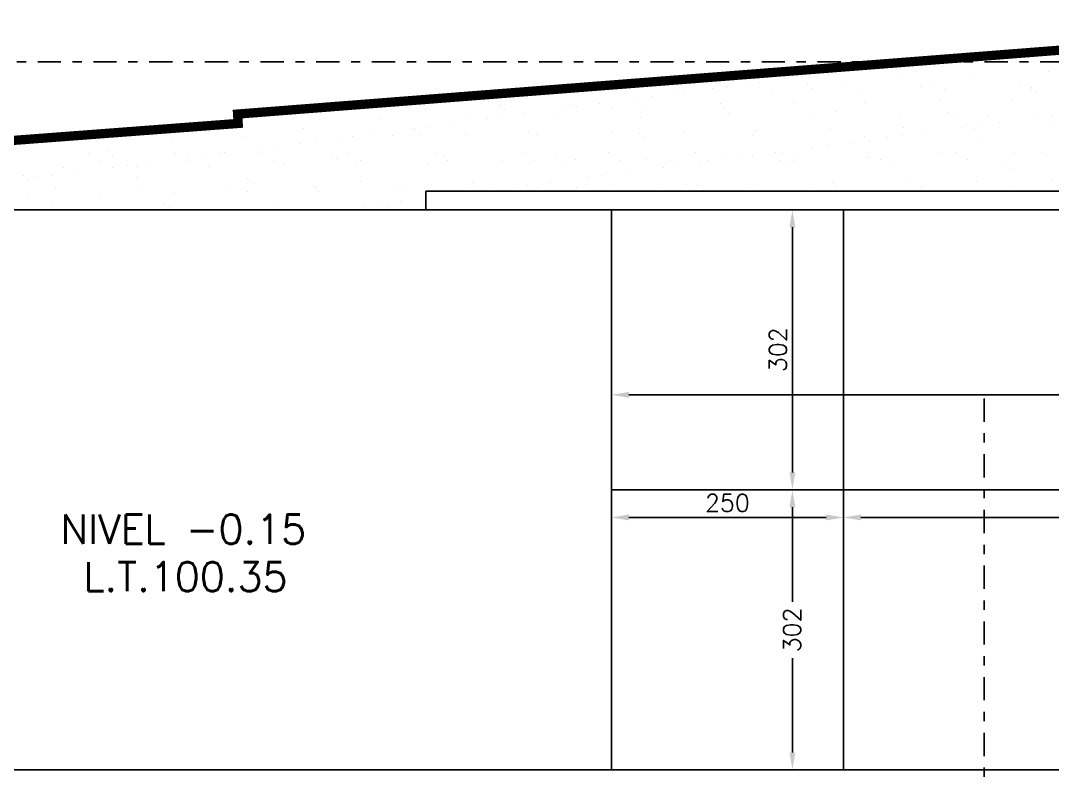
# Model space of a CAD drawing. Header units: millimetres. Extents: x 340 to 1003762, y 22 to 362022.
# Drawn here: x 369.77 to 380.89, y 90.63 to 98.79 of the extents above; entities that cross this region are included whole.
import ezdxf
from ezdxf.xclip import XClip

# ---------------------------------------------------------------- set-up
doc = ezdxf.new("R2010")
doc.units = ezdxf.units.MM
doc.header["$XCLIPFRAME"] = 0
doc.linetypes.add('LSBB_P_002 - PLANTA 1° NIVEL SALA DE VENTAS$0$000_ALTILLO PROPUESTA$0$HIDDEN', pattern=[0.375, 0.25, -0.125])
doc.linetypes.add('LSBB_P_002 - PLANTA 1° NIVEL SALA DE VENTAS$0$DASHDOT2', pattern=[0.5, 0.25, -0.125, 0, -0.125])
doc.layers.add('LSBB_P_002 - PLANTA 1° NIVEL SALA DE VENTAS$0$0.1', color=8, linetype='Continuous', lineweight=5)
for name, color, linetype in [('LSBB_P_002 - PLANTA 1° NIVEL SALA DE VENTAS$0$COTAS 125', 2, 'Continuous'), ('LSBB_P_002 - PLANTA 1° NIVEL SALA DE VENTAS$0$EJES', 8, 'LSBB_P_002 - PLANTA 1° NIVEL SALA DE VENTAS$0$DASHDOT2'), ('LSBB_P_002 - PLANTA 1° NIVEL SALA DE VENTAS$0$HATCH', 8, 'Continuous'), ('LSBB_P_002 - PLANTA 1° NIVEL SALA DE VENTAS$0$LETRERO', 2, 'Continuous'), ('LSBB_P_002 - PLANTA 1° NIVEL SALA DE VENTAS$0$MUROS', 5, 'Continuous'), ('LSBB_P_002 - PLANTA 1° NIVEL SALA DE VENTAS$0$PAVIMENTOS', 8, 'Continuous'), ('XREF', 7, 'Continuous')]:
    doc.layers.add(name, color=color, linetype=linetype)
doc.styles.add('LSBB_P_002 - PLANTA 1° NIVEL SALA DE VENTAS$0$1212_EXTERIORES OP8$0$STANDARD', font='txt')
doc.styles.add('LSBB_P_002 - PLANTA 1° NIVEL SALA DE VENTAS$0$ROMANS', font='romans')
doc.linetypes.add('LSBB_P_002 - PLANTA 1° NIVEL SALA DE VENTAS$0$1212_EXTERIORES OP8$0${ -E- }', pattern='A,4,-0.75,["E",LSBB_P_002 - PLANTA 1° NIVEL SALA DE VENTAS$0$1212_EXTERIORES OP8$0$STANDARD,S=0.15,R=0,X=-0.05,Y=-0.07],-0.75', length=5.5)
doc.dimstyles.new('LSBB_P_002 - PLANTA 1° NIVEL SALA DE VENTAS$0$DIMENSION-125', dxfattribs={"dimscale": 125, "dimtxt": 0.0015, "dimasz": 0.0015, "dimexe": 0.001, "dimexo": 0.0005, "dimgap": 0.0005, "dimtad": 1, "dimdec": 0, "dimlfac": 100, "dimzin": 0, "dimdsep": 46, "dimtxsty": 'LSBB_P_002 - PLANTA 1° NIVEL SALA DE VENTAS$0$ROMANS', "dimcen": 0.004, "dimclrd": 4, "dimclre": 8, "dimclrt": 3, "dimadec": 0, "dimazin": 0, "dimtfac": 1, "dimtdec": 0, "dimtix": 1, "dimtofl": 0, "dimtmove": 2, "dimatfit": 3, "dimfxl": 0, "dimtolj": 1, "dimtzin": 0, "dimarcsym": 0})

# ---------------------------------------------------------------- blocks, each defined once
blk = doc.blocks.new('*X45')
at = {"color": 0}
for p, q in [((518.299, 113.158), (518.299, 113.158)), ((516.772, 113.086), (516.772, 113.086)), ((516.928, 113.106), (516.928, 113.106)), ((517.136, 113.134), (517.136, 113.134)), ((517.172, 113.138), (517.172, 113.138)), ((518.777, 113.056), (518.777, 113.056)), ((514.733, 112.935), (514.733, 112.935)), ((514.979, 112.932), (514.979, 112.932)), ((515.604, 112.992), (515.604, 112.992)), ((515.667, 112.937), (515.667, 112.937)), ((515.965, 112.979), (515.965, 112.979)), ((516.121, 113), (516.121, 113)), ((516.365, 113.032), (516.365, 113.032)), ((516.414, 113.021), (516.414, 113.021)), ((516.602, 112.938), (516.602, 112.938)), ((517.2, 113.031), (517.2, 113.031)), ((517.536, 112.94), (517.536, 112.94)), ((517.967, 113.027), (517.967, 113.027)), ((518.47, 112.942), (518.47, 112.942)), ((513.925, 112.853), (513.925, 112.853)), ((514.75, 112.819), (514.75, 112.819)), ((514.86, 112.854), (514.86, 112.854)), ((515.157, 112.873), (515.157, 112.873)), ((515.313, 112.893), (515.313, 112.893)), ((515.557, 112.926), (515.557, 112.926)), ((515.794, 112.856), (515.794, 112.856)), ((516.179, 112.921), (516.179, 112.921)), ((516.234, 112.871), (516.234, 112.871)), ((516.728, 112.858), (516.728, 112.858)), ((517.397, 112.895), (517.397, 112.895)), ((517.662, 112.86), (517.662, 112.86)), ((518.597, 112.861), (518.597, 112.861)), ((518.598, 112.884), (518.598, 112.884)), ((518.653, 112.834), (518.653, 112.834)), ((513.942, 112.713), (513.942, 112.713)), ((514.35, 112.767), (514.35, 112.767)), ((514.506, 112.787), (514.506, 112.787)), ((515.242, 112.714), (515.242, 112.714)), ((516.028, 112.724), (516.028, 112.724)), ((516.795, 112.72), (516.795, 112.72)), ((517.605, 112.749), (517.605, 112.749)), ((518.391, 112.76), (518.391, 112.76)), ((511.302, 112.653), (511.302, 112.653)), ((511.658, 112.705), (511.658, 112.705)), ((512.069, 112.649), (512.069, 112.649)), ((512.859, 112.695), (512.859, 112.695)), ((512.879, 112.678), (512.879, 112.678)), ((512.914, 112.644), (512.914, 112.644)), ((513.135, 112.607), (513.135, 112.607)), ((513.542, 112.66), (513.542, 112.66)), ((513.665, 112.688), (513.665, 112.688)), ((513.698, 112.681), (513.698, 112.681)), ((514.077, 112.668), (514.077, 112.668)), ((514.432, 112.685), (514.432, 112.685)), ((515.277, 112.658), (515.277, 112.658)), ((515.333, 112.607), (515.333, 112.607)), ((516.495, 112.631), (516.495, 112.631)), ((517.696, 112.621), (517.696, 112.621)), ((510.644, 112.556), (510.644, 112.556)), ((511.578, 112.557), (511.578, 112.557)), ((512.327, 112.5), (512.327, 112.5)), ((512.512, 112.559), (512.512, 112.559)), ((512.734, 112.554), (512.734, 112.554)), ((512.891, 112.575), (512.891, 112.575)), ((513.447, 112.561), (513.447, 112.561)), ((514.381, 112.563), (514.381, 112.563)), ((515.315, 112.564), (515.315, 112.564)), ((516.249, 112.566), (516.249, 112.566)), ((517.184, 112.568), (517.184, 112.568)), ((517.751, 112.57), (517.751, 112.57)), ((518.118, 112.569), (518.118, 112.569)), ((518.256, 112.504), (518.256, 112.504)), ((518.664, 112.558), (518.664, 112.558)), ((518.82, 112.578), (518.82, 112.578)), ((509.594, 112.418), (509.594, 112.418)), ((510.757, 112.442), (510.757, 112.442)), ((511.519, 112.394), (511.519, 112.394)), ((511.927, 112.448), (511.927, 112.448)), ((511.957, 112.432), (511.957, 112.432)), ((512.012, 112.381), (512.012, 112.381)), ((512.083, 112.468), (512.083, 112.468)), ((512.493, 112.382), (512.493, 112.382)), ((513.175, 112.405), (513.175, 112.405)), ((513.26, 112.378), (513.26, 112.378)), ((514.07, 112.407), (514.07, 112.407)), ((514.376, 112.395), (514.376, 112.395)), ((514.856, 112.417), (514.856, 112.417)), ((515.623, 112.414), (515.623, 112.414)), ((516.433, 112.443), (516.433, 112.443)), ((517.219, 112.453), (517.219, 112.453)), ((517.449, 112.398), (517.449, 112.398)), ((517.856, 112.452), (517.856, 112.452)), ((517.986, 112.449), (517.986, 112.449)), ((518.012, 112.472), (518.012, 112.472)), ((518.796, 112.478), (518.796, 112.478)), ((507.767, 112.311), (507.767, 112.311)), ((508.534, 112.307), (508.534, 112.307)), ((509.344, 112.336), (509.344, 112.336)), ((510.13, 112.346), (510.13, 112.346)), ((510.712, 112.288), (510.712, 112.288)), ((510.897, 112.342), (510.897, 112.342)), ((511.119, 112.341), (511.119, 112.341)), ((511.276, 112.362), (511.276, 112.362)), ((511.707, 112.372), (511.707, 112.372)), ((514.431, 112.344), (514.431, 112.344)), ((515.594, 112.368), (515.594, 112.368)), ((516.641, 112.292), (516.641, 112.292)), ((516.794, 112.358), (516.794, 112.358)), ((516.849, 112.307), (516.849, 112.307)), ((517.049, 112.345), (517.049, 112.345)), ((517.205, 112.366), (517.205, 112.366)), ((518.012, 112.331), (518.012, 112.331)), ((508.436, 112.172), (508.436, 112.172)), ((508.637, 112.205), (508.637, 112.205)), ((508.692, 112.154), (508.692, 112.154)), ((509.37, 112.174), (509.37, 112.174)), ((509.855, 112.179), (509.855, 112.179)), ((509.904, 112.181), (509.904, 112.181)), ((510.304, 112.175), (510.304, 112.175)), ((510.312, 112.235), (510.312, 112.235)), ((510.468, 112.256), (510.468, 112.256)), ((511.055, 112.168), (511.055, 112.168)), ((511.238, 112.177), (511.238, 112.177)), ((512.173, 112.179), (512.173, 112.179)), ((513.107, 112.18), (513.107, 112.18)), ((514.041, 112.182), (514.041, 112.182)), ((514.975, 112.184), (514.975, 112.184)), ((515.59, 112.153), (515.59, 112.153)), ((515.834, 112.185), (515.834, 112.185)), ((515.91, 112.185), (515.91, 112.185)), ((516.241, 112.239), (516.241, 112.239)), ((516.397, 112.259), (516.397, 112.259)), ((516.844, 112.187), (516.844, 112.187)), ((517.624, 112.171), (517.624, 112.171)), ((517.778, 112.189), (517.778, 112.189)), ((518.41, 112.181), (518.41, 112.181)), ((518.712, 112.191), (518.712, 112.191)), ((508.562, 112.091), (508.562, 112.091)), ((508.853, 112.043), (508.853, 112.043)), ((508.958, 112.039), (508.958, 112.039)), ((509.097, 112.075), (509.097, 112.075)), ((509.496, 112.093), (509.496, 112.093)), ((509.504, 112.129), (509.504, 112.129)), ((509.66, 112.149), (509.66, 112.149)), ((510.431, 112.095), (510.431, 112.095)), ((510.535, 112.065), (510.535, 112.065)), ((511.11, 112.118), (511.11, 112.118)), ((511.321, 112.075), (511.321, 112.075)), ((511.365, 112.096), (511.365, 112.096)), ((512.088, 112.071), (512.088, 112.071)), ((512.273, 112.142), (512.273, 112.142)), ((512.299, 112.098), (512.299, 112.098)), ((512.898, 112.1), (512.898, 112.1)), ((513.233, 112.1), (513.233, 112.1)), ((513.474, 112.131), (513.474, 112.131)), ((513.529, 112.081), (513.529, 112.081)), ((513.684, 112.11), (513.684, 112.11)), ((514.168, 112.101), (514.168, 112.101)), ((514.451, 112.107), (514.451, 112.107)), ((514.692, 112.105), (514.692, 112.105)), ((514.782, 112.047), (514.782, 112.047)), ((515.026, 112.079), (515.026, 112.079)), ((515.102, 112.103), (515.102, 112.103)), ((515.261, 112.136), (515.261, 112.136)), ((515.434, 112.133), (515.434, 112.133)), ((515.892, 112.095), (515.892, 112.095)), ((515.948, 112.044), (515.948, 112.044)), ((516.036, 112.105), (516.036, 112.105)), ((516.047, 112.146), (516.047, 112.146)), ((516.814, 112.142), (516.814, 112.142)), ((516.97, 112.107), (516.97, 112.107)), ((517.11, 112.068), (517.11, 112.068)), ((517.905, 112.108), (517.905, 112.108)), ((518.311, 112.058), (518.311, 112.058)), ((507.735, 111.942), (507.735, 111.942)), ((508.045, 111.937), (508.045, 111.937)), ((508.172, 112.029), (508.172, 112.029)), ((508.289, 111.969), (508.289, 111.969)), ((508.697, 112.022), (508.697, 112.022)), ((509.725, 112.036), (509.725, 112.036)), ((513.975, 111.941), (513.975, 111.941)), ((514.219, 111.973), (514.219, 111.973)), ((514.626, 112.026), (514.626, 112.026)), ((518.366, 112.007), (518.366, 112.007)), ((507.79, 111.891), (507.79, 111.891)), ((507.889, 111.916), (507.889, 111.916)), ((508.953, 111.915), (508.953, 111.915)), ((510.153, 111.905), (510.153, 111.905)), ((510.209, 111.854), (510.209, 111.854)), ((511.371, 111.878), (511.371, 111.878)), ((512.572, 111.868), (512.572, 111.868)), ((512.627, 111.817), (512.627, 111.817)), ((513.167, 111.834), (513.167, 111.834)), ((513.411, 111.866), (513.411, 111.866)), ((513.79, 111.842), (513.79, 111.842)), ((513.819, 111.92), (513.819, 111.92)), ((514.089, 111.829), (514.089, 111.829)), ((514.875, 111.839), (514.875, 111.839)), ((514.99, 111.831), (514.99, 111.831)), ((515.642, 111.835), (515.642, 111.835)), ((516.452, 111.865), (516.452, 111.865)), ((517.238, 111.875), (517.238, 111.875)), ((518.005, 111.871), (518.005, 111.871)), ((518.36, 111.818), (518.36, 111.818)), ((518.815, 111.9), (518.815, 111.9)), ((507.786, 111.733), (507.786, 111.733)), ((508.083, 111.799), (508.083, 111.799)), ((508.553, 111.729), (508.553, 111.729)), ((509.018, 111.801), (509.018, 111.801)), ((509.363, 111.758), (509.363, 111.758)), ((509.952, 111.803), (509.952, 111.803)), ((510.149, 111.768), (510.149, 111.768)), ((510.886, 111.805), (510.886, 111.805)), ((510.916, 111.764), (510.916, 111.764)), ((511.726, 111.794), (511.726, 111.794)), ((511.82, 111.806), (511.82, 111.806)), ((512.512, 111.804), (512.512, 111.804)), ((512.755, 111.808), (512.755, 111.808)), ((513.011, 111.814), (513.011, 111.814)), ((513.279, 111.8), (513.279, 111.8)), ((513.689, 111.81), (513.689, 111.81)), ((514.623, 111.811), (514.623, 111.811)), ((515.046, 111.781), (515.046, 111.781)), ((515.557, 111.813), (515.557, 111.813)), ((516.209, 111.805), (516.209, 111.805)), ((516.492, 111.815), (516.492, 111.815)), ((517.409, 111.794), (517.409, 111.794)), ((517.426, 111.816), (517.426, 111.816)), ((508.051, 111.652), (508.051, 111.652)), ((509.251, 111.642), (509.251, 111.642)), ((510.47, 111.615), (510.47, 111.615)), ((511.396, 111.601), (511.396, 111.601)), ((511.552, 111.622), (511.552, 111.622)), ((511.67, 111.605), (511.67, 111.605)), ((511.796, 111.654), (511.796, 111.654)), ((509.307, 111.591), (509.307, 111.591))]:
    blk.add_line(p, q, dxfattribs=at)
blk = doc.blocks.new('*D72')
at = {"layer": 'LSBB_P_002 - PLANTA 1° NIVEL SALA DE VENTAS$0$COTAS 125', "color": 8, "linetype": 'Continuous', "lineweight": -2, "transparency": 16777216}
for p, q in [((793.924, 308.195), (793.924, 308.385)), ((808.929, 308.195), (808.929, 308.385))]:
    blk.add_line(p, q, dxfattribs=at)
at = {"layer": 'LSBB_P_002 - PLANTA 1° NIVEL SALA DE VENTAS$0$COTAS 125', "linetype": 'Continuous', "lineweight": -2, "transparency": 16777216}
blk.add_line((794.112, 308.26), (808.742, 308.26), dxfattribs=at)
at = {"layer": 'LSBB_P_002 - PLANTA 1° NIVEL SALA DE VENTAS$0$COTAS 125', "transparency": 16777216}
for points in [[(794.112, 308.292), (794.112, 308.229), (793.924, 308.26)], [(808.742, 308.292), (808.742, 308.229), (808.929, 308.26)]]:
    blk.add_solid(points, dxfattribs=at)
at = {"layer": 'LSBB_P_002 - PLANTA 1° NIVEL SALA DE VENTAS$0$COTAS 125', "color": 2, "transparency": 16777216, "insert": (801.427, 308.417), "char_height": 0.1875, "attachment_point": 5, "style": 'LSBB_P_002 - PLANTA 1° NIVEL SALA DE VENTAS$0$ROMANS'}
blk.add_mtext('\\A1;1500', dxfattribs=at)
blk = doc.blocks.new('*D73')
at = {"layer": 'LSBB_P_002 - PLANTA 1° NIVEL SALA DE VENTAS$0$COTAS 125', "linetype": 'Continuous', "lineweight": -2, "transparency": 16777216}
blk.add_line((811.242, 309.581), (791.612, 309.581), dxfattribs=at)
at = {"layer": 'LSBB_P_002 - PLANTA 1° NIVEL SALA DE VENTAS$0$COTAS 125', "color": 8, "linetype": 'Continuous', "lineweight": -2, "transparency": 16777216}
for p, q in [((791.424, 309.549), (791.424, 309.456)), ((811.429, 309.549), (811.429, 309.456))]:
    blk.add_line(p, q, dxfattribs=at)
at = {"layer": 'LSBB_P_002 - PLANTA 1° NIVEL SALA DE VENTAS$0$COTAS 125', "transparency": 16777216}
for points in [[(791.612, 309.612), (791.612, 309.549), (791.424, 309.581)], [(811.242, 309.612), (811.242, 309.549), (811.429, 309.581)]]:
    blk.add_solid(points, dxfattribs=at)
at = {"layer": 'LSBB_P_002 - PLANTA 1° NIVEL SALA DE VENTAS$0$COTAS 125', "color": 2, "transparency": 16777216, "insert": (801.427, 309.737), "char_height": 0.1875, "attachment_point": 5, "style": 'LSBB_P_002 - PLANTA 1° NIVEL SALA DE VENTAS$0$ROMANS'}
blk.add_mtext('\\A1;2000', dxfattribs=at)
blk = doc.blocks.new('*D74')
at = {"layer": 'LSBB_P_002 - PLANTA 1° NIVEL SALA DE VENTAS$0$COTAS 125', "color": 8, "linetype": 'Continuous', "lineweight": -2, "transparency": 16777216}
for p, q in [((793.406, 311.574), (793.499, 311.574)), ((793.406, 308.557), (793.499, 308.557))]:
    blk.add_line(p, q, dxfattribs=at)
at = {"layer": 'LSBB_P_002 - PLANTA 1° NIVEL SALA DE VENTAS$0$COTAS 125', "linetype": 'Continuous', "lineweight": -2, "transparency": 16777216}
blk.add_line((793.374, 311.386), (793.374, 308.745), dxfattribs=at)
at = {"layer": 'LSBB_P_002 - PLANTA 1° NIVEL SALA DE VENTAS$0$COTAS 125', "transparency": 16777216}
for points in [[(793.343, 311.386), (793.405, 311.386), (793.374, 311.574)], [(793.343, 308.745), (793.405, 308.745), (793.374, 308.557)]]:
    blk.add_solid(points, dxfattribs=at)
at = {"layer": 'LSBB_P_002 - PLANTA 1° NIVEL SALA DE VENTAS$0$COTAS 125', "color": 2, "transparency": 16777216, "insert": (793.218, 310.066), "char_height": 0.1875, "attachment_point": 5, "rotation": 90, "style": 'LSBB_P_002 - PLANTA 1° NIVEL SALA DE VENTAS$0$ROMANS'}
blk.add_mtext('\\A1;302', dxfattribs=at)
blk = doc.blocks.new('*D75')
at = {"layer": 'LSBB_P_002 - PLANTA 1° NIVEL SALA DE VENTAS$0$COTAS 125', "color": 8, "linetype": 'Continuous', "lineweight": -2, "transparency": 16777216}
for p, q in [((791.424, 308.195), (791.424, 308.385)), ((793.924, 308.195), (793.924, 308.385))]:
    blk.add_line(p, q, dxfattribs=at)
at = {"layer": 'LSBB_P_002 - PLANTA 1° NIVEL SALA DE VENTAS$0$COTAS 125', "linetype": 'Continuous', "lineweight": -2, "transparency": 16777216}
blk.add_line((791.612, 308.26), (793.737, 308.26), dxfattribs=at)
at = {"layer": 'LSBB_P_002 - PLANTA 1° NIVEL SALA DE VENTAS$0$COTAS 125', "transparency": 16777216}
for points in [[(791.612, 308.292), (791.612, 308.229), (791.424, 308.26)], [(793.737, 308.292), (793.737, 308.229), (793.924, 308.26)]]:
    blk.add_solid(points, dxfattribs=at)
at = {"layer": 'LSBB_P_002 - PLANTA 1° NIVEL SALA DE VENTAS$0$COTAS 125', "color": 2, "transparency": 16777216, "insert": (792.674, 308.417), "char_height": 0.1875, "attachment_point": 5, "style": 'LSBB_P_002 - PLANTA 1° NIVEL SALA DE VENTAS$0$ROMANS'}
blk.add_mtext('\\A1;250', dxfattribs=at)
blk = doc.blocks.new('*D76')
at = {"layer": 'LSBB_P_002 - PLANTA 1° NIVEL SALA DE VENTAS$0$COTAS 125', "color": 8, "linetype": 'Continuous', "lineweight": -2, "transparency": 16777216}
for p, q in [((793.406, 308.557), (793.499, 308.557)), ((793.406, 305.541), (793.499, 305.541))]:
    blk.add_line(p, q, dxfattribs=at)
at = {"layer": 'LSBB_P_002 - PLANTA 1° NIVEL SALA DE VENTAS$0$COTAS 125', "linetype": 'Continuous', "lineweight": -2, "transparency": 16777216}
for p, q in [((793.374, 308.37), (793.374, 307.353)), ((793.374, 305.728), (793.374, 306.745))]:
    blk.add_line(p, q, dxfattribs=at)
at = {"layer": 'LSBB_P_002 - PLANTA 1° NIVEL SALA DE VENTAS$0$COTAS 125', "transparency": 16777216}
for points in [[(793.343, 308.37), (793.405, 308.37), (793.374, 308.557)], [(793.343, 305.728), (793.405, 305.728), (793.374, 305.541)]]:
    blk.add_solid(points, dxfattribs=at)
at = {"layer": 'LSBB_P_002 - PLANTA 1° NIVEL SALA DE VENTAS$0$COTAS 125', "color": 2, "transparency": 16777216, "insert": (793.37, 307.049), "char_height": 0.1875, "attachment_point": 5, "rotation": 90, "style": 'LSBB_P_002 - PLANTA 1° NIVEL SALA DE VENTAS$0$ROMANS'}
blk.add_mtext('\\A1;302', dxfattribs=at)
blk = doc.blocks.new('LSBB_P_002 - PLANTA 1° NIVEL SALA DE VENTAS', base_point=(223.57, 14.22))
at = {"layer": 'LSBB_P_002 - PLANTA 1° NIVEL SALA DE VENTAS$0$0.1', "linetype": 'LSBB_P_002 - PLANTA 1° NIVEL SALA DE VENTAS$0$1212_EXTERIORES OP8$0${ -E- }', "const_width": 0.1}
blk.add_lwpolyline([(767.369, 324), (768.571, 311.217), (776.864, 311.708), (787.403, 312.503), (787.397, 312.604), (807.28, 314.148), (807.254, 314.432), (811.116, 314.798), (810.909, 327.194), (794.883, 326.28), (788.186, 325.891), (787.156, 325.821), (778.341, 325.036), (767.371, 323.97)], close=True, dxfattribs=at)
at = {"layer": 'LSBB_P_002 - PLANTA 1° NIVEL SALA DE VENTAS$0$EJES'}
for p, q in [((877.894, 313.166), (769.057, 313.166)), ((795.439, 309.541), (795.439, 242.519))]:
    blk.add_line(p, q, dxfattribs=at)
at = {"layer": 'LSBB_P_002 - PLANTA 1° NIVEL SALA DE VENTAS$0$MUROS'}
blk.add_line((815.064, 305.541), (775.162, 305.541), dxfattribs=at)
blk.add_line((815.064, 305.541), (775.162, 305.541), dxfattribs=at)
at = {"layer": 'LSBB_P_002 - PLANTA 1° NIVEL SALA DE VENTAS$0$PAVIMENTOS', "color": 8}
for p, q in [((815.064, 311.774), (789.424, 311.774)), ((789.424, 311.774), (789.424, 311.574)), ((815.064, 311.574), (774.599, 311.574)), ((791.424, 311.574), (791.424, 305.541)), ((793.924, 305.541), (793.924, 311.574)), ((811.429, 308.557), (791.424, 308.557))]:
    blk.add_line(p, q, dxfattribs=at)
at = {"layer": 'LSBB_P_002 - PLANTA 1° NIVEL SALA DE VENTAS$0$PAVIMENTOS', "color": 8, "flags": 128}
for points in [[(791.424, 310.152, 0, 0.25, 0), (792.174, 310.152, 0, 0, 0), (811.429, 310.152, 0, 0, 0)], [(791.424, 307.051, 0, 0.25, 0), (792.174, 307.051, 0, 0, 0), (811.429, 307.051, 0, 0, 0)]]:
    blk.add_lwpolyline(points, format="xyseb", dxfattribs=at)
at = {"layer": 'LSBB_P_002 - PLANTA 1° NIVEL SALA DE VENTAS$0$HATCH', "color": 9, "linetype": 'LSBB_P_002 - PLANTA 1° NIVEL SALA DE VENTAS$0$000_ALTILLO PROPUESTA$0$HIDDEN'}
blk.add_blockref('*X45', (277.354, 200.004), dxfattribs=at)
at = {"layer": 'LSBB_P_002 - PLANTA 1° NIVEL SALA DE VENTAS$0$LETRERO', "style": 'LSBB_P_002 - PLANTA 1° NIVEL SALA DE VENTAS$0$ROMANS'}
for s, p in [('NIVEL -0.15 ', (785.49, 307.976)), ('L.T.100.35', (785.735, 307.465))]:
    blk.add_text(s, height=0.315, rotation=0, dxfattribs=at).set_placement(p)
at = {"layer": 'LSBB_P_002 - PLANTA 1° NIVEL SALA DE VENTAS$0$COTAS 125', "color": 2}
dim = blk.add_linear_dim(base=(793.374, 308.557), p1=(793.343, 311.574), p2=(793.343, 308.557), angle=90, dimstyle='LSBB_P_002 - PLANTA 1° NIVEL SALA DE VENTAS$0$DIMENSION-125', override={"dimclrd": 256, "dimclrt": 2, "dimfxl": 0.005}, dxfattribs=at)
dim.commit()
dim.dimension.update_dxf_attribs({"geometry": '*D74', "text_midpoint": (793.218, 310.066)})
for base, p1, p2, picture, middle in [((791.424480522, 309.580740824), (811.429480522, 309.611792493), (791.424480522, 309.611792497), '*D73', (801.426980522, 309.736990824)), ((793.924, 308.26), (791.424, 308.133), (793.924, 308.133), '*D75', (792.674, 308.417)), ((808.929480521, 308.26035217), (793.924480522, 308.132954867), (808.929480521, 308.132954867), '*D72', (801.426980521, 308.41660217))]:
    dim = blk.add_linear_dim(base=base, p1=p1, p2=p2, dimstyle='LSBB_P_002 - PLANTA 1° NIVEL SALA DE VENTAS$0$DIMENSION-125', override={"dimclrd": 256, "dimclrt": 2, "dimfxl": 0.005}, dxfattribs=at)
    dim.commit()
    dim.dimension.update_dxf_attribs({"geometry": picture, "text_midpoint": middle})
dim = blk.add_linear_dim(base=(793.374, 305.541), p1=(793.343, 308.557), p2=(793.343, 305.541), angle=90, dimstyle='LSBB_P_002 - PLANTA 1° NIVEL SALA DE VENTAS$0$DIMENSION-125', override={"dimclrd": 256, "dimclrt": 2, "dimfxl": 0.005}, dxfattribs=at)
dim.commit()
dim.dimension.update_dxf_attribs({"geometry": '*D76', "text_midpoint": (793.37, 307.049), "dimtype": 128})

msp = doc.modelspace()

# ---------------------------------------------------------------- block references
at = {"layer": 'XREF'}
ref = msp.add_blockref('LSBB_P_002 - PLANTA 1° NIVEL SALA DE VENTAS', (-191.719, -200.6), dxfattribs=at)
XClip(ref).set_block_clipping_path([(755.454857474, 236.6800249606), (887.3150098981, 333.6713636781)])

doc.saveas('drawing.dxf')
